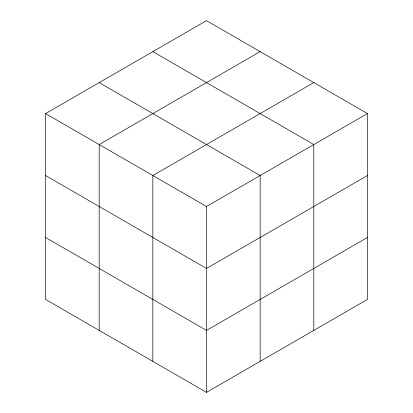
<?xml version="1.0" encoding="UTF-8"?>
<svg xmlns="http://www.w3.org/2000/svg" width="413" height="413" viewBox="0 0 413 413"><rect width="100%" height="100%" fill="white"/><g stroke="black" fill="none" stroke-linecap="round" stroke-linejoin="round"><path stroke-width="0.62" d="M45.549 113.575L206.5 20.65L367.451 113.575L367.451 299.425L206.5 392.35L45.549 299.425L45.549 113.575L206.5 206.5L367.451 113.575M260.149 51.625L99.197 144.55L99.197 330.4M313.803 82.6L152.851 175.525L152.851 361.375M367.451 175.525L206.5 268.45L45.549 175.525M367.451 237.475L206.5 330.4L45.549 237.475M152.851 51.625L313.803 144.55L313.803 330.4M99.197 82.6L260.149 175.525L260.149 361.375M206.5 206.5L206.5 392.35"/></g></svg>
